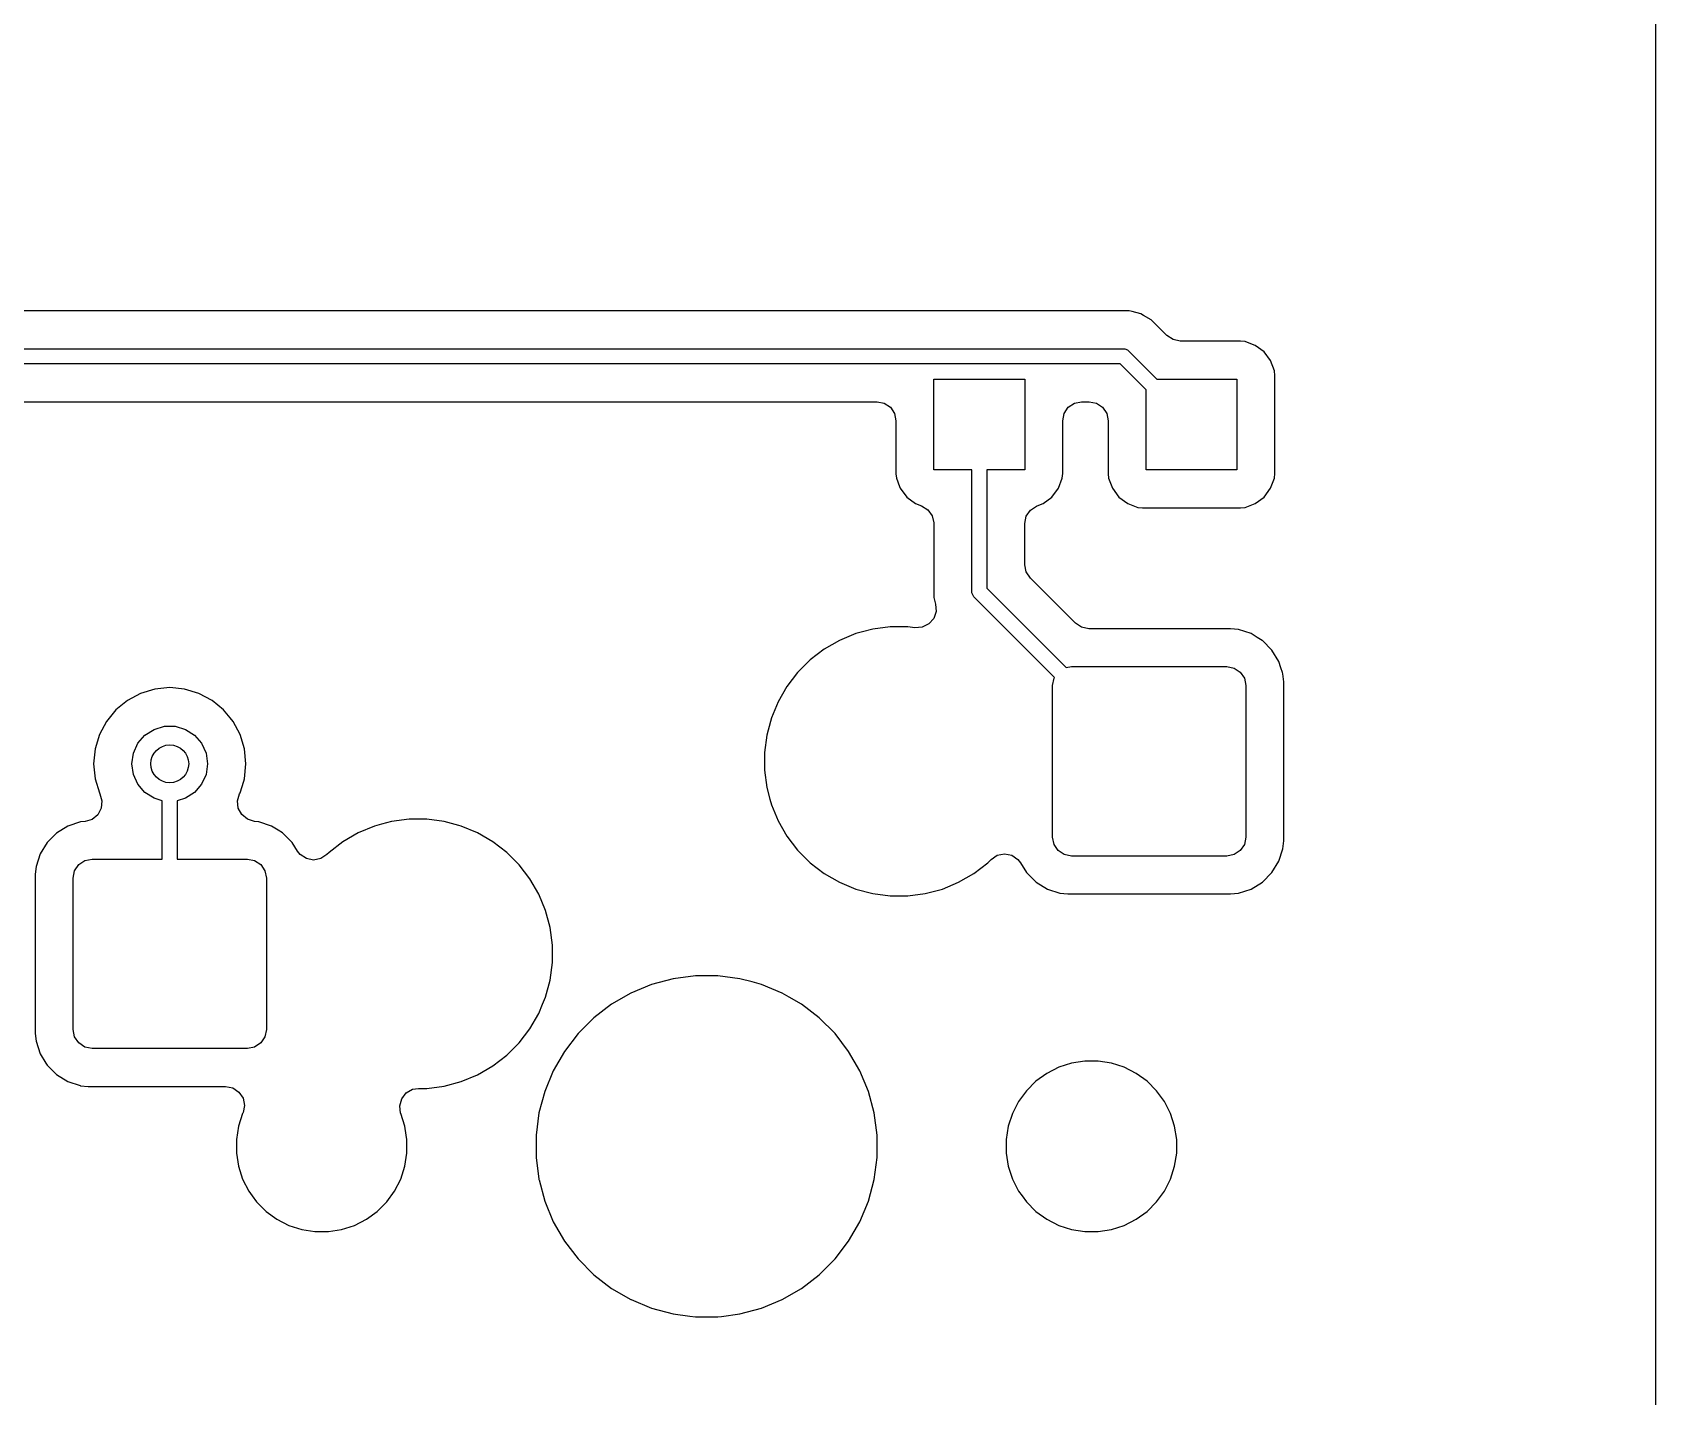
# Model space of a CAD drawing. Extents: x 17 to 170, y -181 to -32.
# Drawn here: x 147.69 to 169.11, y -132.83 to -114.83 of the extents above; entities that cross this region are included whole.
import ezdxf

# ---------------------------------------------------------------- set-up
doc = ezdxf.new("R2010")
doc.units = 0
doc.layers.add('BLACK', color=7, linetype='CONTINUOUS')

msp = doc.modelspace()

# ---------------------------------------------------------------- linework, layer by layer
at = {"layer": 'BLACK', "linetype": 'CONTINUOUS'}
for p, q in [((169.1145, -71.508899), (169.1145, -178.6411)), ((161.995666, -118.4995), (144.760939, -118.4995)), ((161.995682, -118.499499), (161.995666, -118.4995)), ((162.010943, -118.499499), (161.995682, -118.499499)), ((162.169057, -118.499499), (162.010943, -118.499499)), ((162.207552, -118.509814), (162.169057, -118.499499)), ((162.321784, -118.540422), (162.207552, -118.509814)), ((162.321787, -118.540424), (162.321784, -118.540422)), ((162.354825, -118.559498), (162.321787, -118.540424)), ((162.354827, -118.5595), (162.354825, -118.559498)), ((162.458716, -118.61948), (162.354827, -118.5595)), ((162.57052, -118.731284), (162.458716, -118.61948)), ((162.570521, -118.731286), (162.57052, -118.731284)), ((162.665805, -118.82657), (162.570521, -118.731286)), ((162.746587, -118.880546), (162.665805, -118.82657)), ((162.841875, -118.8995), (162.746587, -118.880546)), ((144.84, -119), (162.09, -119)), ((162.09, -119), (162.109509, -119.001921)), ((162.109509, -119.001921), (162.145557, -119.016853)), ((162.145557, -119.016853), (162.160711, -119.029289)), ((162.160711, -119.029289), (162.531422, -119.4)), ((163.637873, -118.8995), (162.841875, -118.8995)), ((163.637876, -118.8995), (163.637873, -118.8995)), ((163.697481, -118.905908), (163.637876, -118.8995)), ((163.752117, -118.926286), (163.697481, -118.905908)), ((163.832331, -118.956204), (163.752117, -118.926286)), ((163.947546, -119.042454), (163.832331, -118.956204)), ((164.033796, -119.157669), (163.947546, -119.042454)), ((162.048578, -119.2), (144.881422, -119.2)), ((162.39, -119.541422), (162.048578, -119.2)), ((164.084091, -119.292517), (164.033796, -119.157669)), ((164.090499, -119.352128), (164.084091, -119.292517)), ((159.59, -120.6), (159.59, -119.4)), ((159.59, -119.4), (160.79, -119.4)), ((160.79, -119.4), (160.79, -120.6)), ((162.531422, -119.4), (163.59, -119.4)), ((163.59, -119.4), (163.59, -120.6)), ((164.0905, -120.647873), (164.090499, -119.352128)), ((145.289499, -119.7005), (158.8405, -119.7005)), ((158.8405, -119.7005), (158.935788, -119.719454)), ((158.935788, -119.719454), (159.01657, -119.77343)), ((161.363429, -119.773431), (161.44421, -119.719454)), ((161.44421, -119.719454), (161.539499, -119.7005)), ((161.539499, -119.7005), (161.6405, -119.7005)), ((161.6405, -119.7005), (161.735788, -119.719454)), ((161.735788, -119.719454), (161.81657, -119.77343)), ((162.39, -120.6), (162.39, -119.541422)), ((159.01657, -119.77343), (159.070546, -119.854212)), ((159.070546, -119.854212), (159.0895, -119.9495)), ((159.0895, -119.9495), (159.0895, -120.647865)), ((161.290499, -119.949498), (161.309453, -119.854212)), ((161.2905, -120.647873), (161.290499, -119.949498)), ((161.309453, -119.854212), (161.363429, -119.773431)), ((161.81657, -119.77343), (161.870546, -119.854212)), ((161.870546, -119.854212), (161.8895, -119.9495)), ((161.8895, -119.9495), (161.8895, -120.647865)), ((160.09, -120.6), (159.59, -120.6)), ((160.09, -122.203), (160.09, -120.6)), ((160.79, -120.6), (160.29, -120.6)), ((160.29, -120.6), (160.29, -122.161578)), ((163.59, -120.6), (162.39, -120.6)), ((159.0895, -120.647865), (159.0895, -120.647868)), ((159.0895, -120.647868), (159.089501, -120.647872)), ((159.089501, -120.647872), (159.090019, -120.652688)), ((159.090019, -120.652688), (159.095908, -120.70748)), ((159.095908, -120.70748), (159.095909, -120.707484)), ((159.095909, -120.707484), (159.136462, -120.816211)), ((159.136462, -120.816211), (159.146204, -120.842331)), ((161.233796, -120.842331), (161.284091, -120.707483)), ((161.284091, -120.707483), (161.2905, -120.647873)), ((161.8895, -120.647865), (161.8895, -120.647868)), ((161.8895, -120.647868), (161.889501, -120.647872)), ((161.889501, -120.647872), (161.890019, -120.652688)), ((161.890019, -120.652688), (161.895908, -120.70748)), ((161.895908, -120.70748), (161.895909, -120.707484)), ((161.895909, -120.707484), (161.936462, -120.816211)), ((161.936462, -120.816211), (161.946204, -120.842331)), ((164.033796, -120.842331), (164.084091, -120.707483)), ((164.084091, -120.707483), (164.0905, -120.647873)), ((159.146204, -120.842331), (159.232454, -120.957546)), ((159.232454, -120.957546), (159.347669, -121.043796)), ((161.032331, -121.043796), (161.147546, -120.957546)), ((161.147546, -120.957546), (161.233796, -120.842331)), ((161.946204, -120.842331), (162.032454, -120.957546)), ((162.032454, -120.957546), (162.147669, -121.043796)), ((163.832331, -121.043796), (163.947546, -120.957546)), ((163.947546, -120.957546), (164.033796, -120.842331)), ((159.347669, -121.043796), (159.427517, -121.073577)), ((159.427517, -121.073577), (159.510171, -121.124634)), ((159.510171, -121.124634), (159.566997, -121.203437)), ((159.566997, -121.203437), (159.589341, -121.297987)), ((160.7905, -121.306877), (160.809454, -121.211589)), ((160.809454, -121.211589), (160.86343, -121.130807)), ((160.86343, -121.130807), (160.944212, -121.076831)), ((160.944212, -121.076831), (160.952455, -121.073587)), ((160.952455, -121.073587), (161.032331, -121.043796)), ((162.147669, -121.043796), (162.282517, -121.094091)), ((162.282517, -121.094091), (162.342127, -121.1005)), ((162.342127, -121.1005), (163.637872, -121.100499)), ((163.637872, -121.100499), (163.697483, -121.094091)), ((163.697483, -121.094091), (163.832331, -121.043796)), ((159.589341, -121.297987), (159.5895, -121.306877)), ((159.5895, -121.306877), (159.5895, -122.108665)), ((160.7905, -121.851125), (160.7905, -121.306877)), ((160.809454, -121.946413), (160.7905, -121.851125)), ((160.86343, -122.027195), (160.809454, -121.946413)), ((161.457805, -122.62157), (160.86343, -122.027195)), ((159.5895, -122.108665), (159.589499, -122.108683)), ((159.589499, -122.108683), (159.589499, -122.123943)), ((159.589499, -122.123943), (159.589499, -122.282057)), ((159.589499, -122.282057), (159.604233, -122.337043)), ((160.091921, -122.222509), (160.09, -122.203)), ((160.106853, -122.258557), (160.091921, -122.222509)), ((160.119289, -122.273711), (160.106853, -122.258557)), ((161.183591, -123.338013), (160.119289, -122.273711)), ((160.29, -122.161578), (161.337288, -123.208866)), ((159.619561, -122.467483), (159.588331, -122.559482)), ((159.604233, -122.337043), (159.613207, -122.370536)), ((159.613207, -122.370536), (159.619561, -122.467483)), ((158.648832, -122.735795), (158.558051, -122.76012)), ((158.782874, -122.699879), (158.648832, -122.735795)), ((158.782878, -122.699878), (158.782874, -122.699879)), ((158.78288, -122.699878), (158.782878, -122.699878)), ((159.013628, -122.6695), (158.78288, -122.699878)), ((159.246372, -122.6695), (159.013628, -122.6695)), ((159.246373, -122.6695), (159.246372, -122.6695)), ((159.340191, -122.681851), (159.246373, -122.6695)), ((159.437136, -122.675497), (159.340191, -122.681851)), ((159.524272, -122.632527), (159.437136, -122.675497)), ((159.588331, -122.559482), (159.524272, -122.632527)), ((161.538587, -122.675546), (161.457805, -122.62157)), ((161.633875, -122.6945), (161.538587, -122.675546)), ((163.507009, -122.6945), (161.633875, -122.6945)), ((163.507011, -122.6945), (163.507009, -122.6945)), ((163.558403, -122.69975), (163.507011, -122.6945)), ((163.609797, -122.705001), (163.558403, -122.69975)), ((163.609798, -122.705001), (163.609797, -122.705001)), ((163.609802, -122.705002), (163.609798, -122.705001)), ((163.776332, -122.760184), (163.609802, -122.705002)), ((158.343032, -122.849184), (158.141467, -122.965558)), ((158.343041, -122.849179), (158.343032, -122.849184)), ((158.558051, -122.76012), (158.343041, -122.849179)), ((163.776332, -122.760185), (163.77633, -122.760184)), ((163.77633, -122.760184), (163.776332, -122.760184)), ((163.776334, -122.760186), (163.776332, -122.760185)), ((163.855066, -122.808748), (163.776334, -122.760186)), ((163.920615, -122.849179), (163.855066, -122.808748)), ((163.925656, -122.852288), (163.920615, -122.849179)), ((164.049712, -122.976344), (163.925656, -122.852288)), ((157.956815, -123.107247), (157.792247, -123.271815)), ((157.956819, -123.107244), (157.956815, -123.107247)), ((158.141467, -122.965558), (157.956819, -123.107244)), ((164.141814, -123.125666), (164.049712, -122.976344)), ((164.169653, -123.20968), (164.141814, -123.125666)), ((157.792244, -123.271819), (157.650558, -123.456467)), ((157.792247, -123.271815), (157.792244, -123.271819)), ((161.157, -123.445), (161.17603, -123.349329)), ((161.17603, -123.349329), (161.183591, -123.338013)), ((161.337288, -123.208866), (161.407, -123.195)), ((161.407, -123.195), (163.457, -123.195)), ((163.457, -123.195), (163.552671, -123.21403)), ((163.552671, -123.21403), (163.633777, -123.268223)), ((163.633777, -123.268223), (163.68797, -123.349329)), ((163.68797, -123.349329), (163.707, -123.445)), ((164.190244, -123.271819), (164.169653, -123.20968)), ((164.196999, -123.292203), (164.190244, -123.271819)), ((164.207499, -123.394992), (164.196999, -123.292203)), ((149.120266, -123.548732), (148.946463, -123.641632)), ((149.120274, -123.548729), (149.120266, -123.548732)), ((149.308868, -123.491519), (149.120274, -123.548729)), ((149.505, -123.472203), (149.308868, -123.491519)), ((149.701131, -123.491519), (149.505, -123.472203)), ((149.889725, -123.548729), (149.701131, -123.491519)), ((149.889733, -123.548732), (149.889725, -123.548729)), ((150.063536, -123.641632), (149.889733, -123.548732)), ((157.650558, -123.456467), (157.534184, -123.658032)), ((161.157, -125.445), (161.157, -123.445)), ((163.707, -123.445), (163.707, -125.445)), ((164.2075, -125.495009), (164.207499, -123.394992)), ((148.794114, -123.766664), (148.669088, -123.919007)), ((148.79412, -123.766658), (148.794114, -123.766664)), ((148.946463, -123.641632), (148.79412, -123.766658)), ((150.063539, -123.641634), (150.063536, -123.641632)), ((150.215883, -123.766661), (150.063538, -123.641634)), ((150.063538, -123.641634), (150.063539, -123.641634)), ((150.303195, -123.873051), (150.215883, -123.766661)), ((157.534179, -123.658041), (157.44512, -123.873051)), ((157.534184, -123.658032), (157.534179, -123.658041)), ((148.669088, -123.919007), (148.576188, -124.09281)), ((149.17757, -124.099669), (149.297292, -124.022728)), ((149.297292, -124.022728), (149.433843, -123.982633)), ((149.433843, -123.982633), (149.576157, -123.982633)), ((149.576157, -123.982633), (149.712708, -124.022728)), ((149.712708, -124.022728), (149.83243, -124.099669)), ((150.340911, -123.919007), (150.303195, -123.873051)), ((150.433811, -124.09281), (150.340911, -123.919007)), ((157.432807, -123.919006), (157.384879, -124.097874)), ((157.44512, -123.873051), (157.432807, -123.919006)), ((148.576185, -124.092818), (148.518975, -124.281412)), ((148.576188, -124.09281), (148.576185, -124.092818)), ((149.025254, -124.336678), (149.084373, -124.207224)), ((149.084373, -124.207224), (149.17757, -124.099669)), ((149.83243, -124.099669), (149.925627, -124.207224)), ((149.925627, -124.207224), (149.984746, -124.336678)), ((150.433812, -124.092814), (150.433811, -124.09281)), ((150.433814, -124.092817), (150.433812, -124.092814)), ((150.491024, -124.281412), (150.433814, -124.092817)), ((157.384879, -124.097874), (157.3545, -124.328628)), ((148.518975, -124.281412), (148.499659, -124.477544)), ((149.005, -124.477544), (149.025254, -124.336678)), ((149.984746, -124.336678), (150.005, -124.477544)), ((150.510341, -124.477544), (150.491024, -124.281412)), ((157.3545, -124.328628), (157.3545, -124.561372)), ((148.499659, -124.477544), (148.518975, -124.673675)), ((149.025254, -124.61841), (149.005, -124.477544)), ((149.084373, -124.747864), (149.025254, -124.61841)), ((149.984746, -124.61841), (149.925627, -124.747864)), ((150.005, -124.477544), (149.984746, -124.61841)), ((150.491024, -124.673676), (150.510341, -124.477544)), ((157.3545, -124.561372), (157.384879, -124.792126)), ((148.518975, -124.673675), (148.576185, -124.862269)), ((148.576185, -124.862269), (148.576188, -124.862276)), ((148.576188, -124.862276), (148.582294, -124.873699)), ((148.582294, -124.873699), (148.610498, -124.966671)), ((149.17757, -124.855419), (149.084373, -124.747864)), ((149.297292, -124.93236), (149.17757, -124.855419)), ((149.83243, -124.855419), (149.712708, -124.93236)), ((149.925627, -124.747864), (149.83243, -124.855419)), ((150.399593, -124.965769), (150.427708, -124.873694)), ((150.427708, -124.873694), (150.433815, -124.862269)), ((150.433815, -124.862269), (150.480634, -124.707927)), ((150.480634, -124.707927), (150.491024, -124.673676)), ((157.384879, -124.792126), (157.425935, -124.945347)), ((148.600976, -125.063358), (148.555178, -125.149041)), ((148.610498, -124.966671), (148.600976, -125.063358)), ((149.405, -124.963985), (149.297292, -124.93236)), ((149.405, -125.735), (149.405, -124.963985)), ((149.712708, -124.93236), (149.605, -124.963985)), ((149.605, -124.963985), (149.605, -125.735)), ((150.408763, -125.06249), (150.399593, -124.965769)), ((150.454249, -125.148339), (150.408763, -125.06249)), ((157.425935, -124.945347), (157.44512, -125.016948)), ((157.44512, -125.016948), (157.534179, -125.231958)), ((148.160667, -125.300185), (148.011346, -125.392286)), ((148.327198, -125.245001), (148.160667, -125.300185)), ((148.388004, -125.23879), (148.327198, -125.245001)), ((148.480077, -125.210676), (148.388004, -125.23879)), ((148.555178, -125.149041), (148.480077, -125.210676)), ((150.529126, -125.210247), (150.454249, -125.148339)), ((150.621994, -125.238788), (150.529126, -125.210247)), ((150.682787, -125.244999), (150.621994, -125.238788)), ((150.682802, -125.245002), (150.682787, -125.244999)), ((150.849332, -125.300184), (150.682802, -125.245002)), ((150.849332, -125.300185), (150.84933, -125.300184)), ((150.84933, -125.300184), (150.849332, -125.300184)), ((150.849334, -125.300186), (150.849332, -125.300185)), ((150.934856, -125.352936), (150.849334, -125.300186)), ((152.208051, -125.30012), (151.993041, -125.389179)), ((152.298832, -125.275795), (152.208051, -125.30012)), ((152.432874, -125.239879), (152.298832, -125.275795)), ((152.432878, -125.239878), (152.432874, -125.239879)), ((152.43288, -125.239878), (152.432878, -125.239878)), ((152.663628, -125.2095), (152.43288, -125.239878)), ((152.896372, -125.2095), (152.663628, -125.2095)), ((153.127119, -125.239878), (152.896372, -125.2095)), ((153.127126, -125.239879), (153.127119, -125.239878)), ((153.320271, -125.291632), (153.127126, -125.239879)), ((153.351948, -125.30012), (153.320271, -125.291632)), ((153.566958, -125.389179), (153.351948, -125.30012)), ((157.534179, -125.231958), (157.534184, -125.231967)), ((157.534184, -125.231967), (157.534185, -125.231969)), ((157.534185, -125.231969), (157.650558, -125.433532)), ((147.887286, -125.516346), (147.795184, -125.665668)), ((148.011346, -125.392286), (147.887286, -125.516346)), ((150.993615, -125.389179), (150.934856, -125.352936)), ((150.998656, -125.392288), (150.993615, -125.389179)), ((151.122712, -125.516344), (150.998656, -125.392288)), ((151.122713, -125.516346), (151.122712, -125.516344)), ((151.122714, -125.516347), (151.122713, -125.516346)), ((151.192012, -125.628698), (151.122714, -125.516347)), ((151.791467, -125.505558), (151.606819, -125.647244)), ((151.993032, -125.389184), (151.791467, -125.505558)), ((151.993041, -125.389179), (151.993032, -125.389184)), ((153.566967, -125.389184), (153.566958, -125.389179)), ((153.566969, -125.389185), (153.566967, -125.389184)), ((153.768532, -125.505558), (153.566969, -125.389185)), ((153.953181, -125.647244), (153.768532, -125.505558)), ((157.650558, -125.433532), (157.792244, -125.618181)), ((161.17603, -125.540671), (161.157, -125.445)), ((163.707, -125.445), (163.68797, -125.540671)), ((164.196999, -125.597797), (164.2075, -125.495009)), ((147.795184, -125.665668), (147.740002, -125.832197)), ((148.384329, -125.75403), (148.48, -125.735)), ((148.48, -125.735), (149.405, -125.735)), ((149.605, -125.735), (150.53, -125.735)), ((150.53, -125.735), (150.625671, -125.75403)), ((151.227869, -125.674048), (151.192012, -125.628698)), ((151.308649, -125.728026), (151.227869, -125.674048)), ((151.403937, -125.746981), (151.308649, -125.728026)), ((151.499226, -125.728028), (151.403937, -125.746981)), ((151.580008, -125.674053), (151.499226, -125.728028)), ((151.606805, -125.647256), (151.580008, -125.674053)), ((151.606819, -125.647244), (151.606805, -125.647256)), ((154.117756, -125.811819), (153.953181, -125.647244)), ((157.792244, -125.618181), (157.956819, -125.782756)), ((160.303181, -125.782756), (160.346686, -125.739251)), ((160.346686, -125.739251), (160.427466, -125.685274)), ((160.427466, -125.685274), (160.522754, -125.666319)), ((160.522754, -125.666319), (160.618043, -125.685272)), ((160.618043, -125.685272), (160.698825, -125.739248)), ((160.698825, -125.739248), (160.734685, -125.7846)), ((161.230223, -125.621777), (161.17603, -125.540671)), ((161.311329, -125.67597), (161.230223, -125.621777)), ((161.407, -125.695), (161.311329, -125.67597)), ((163.457, -125.695), (161.407, -125.695)), ((163.552671, -125.67597), (163.457, -125.695)), ((163.633777, -125.621777), (163.552671, -125.67597)), ((163.68797, -125.540671), (163.633777, -125.621777)), ((164.141814, -125.764334), (164.196999, -125.597797)), ((147.740001, -125.832204), (147.7295, -125.934988)), ((147.7295, -125.934988), (147.7295, -128.035006)), ((147.740002, -125.832197), (147.740001, -125.832204)), ((148.23, -125.985), (148.24903, -125.889329)), ((148.24903, -125.889329), (148.303223, -125.808223)), ((148.303223, -125.808223), (148.384329, -125.75403)), ((150.625671, -125.75403), (150.706777, -125.808223)), ((150.706777, -125.808223), (150.76097, -125.889329)), ((150.76097, -125.889329), (150.78, -125.985)), ((154.259442, -125.996468), (154.117756, -125.811819)), ((157.956819, -125.782756), (158.141468, -125.924442)), ((158.141468, -125.924442), (158.343031, -126.040815)), ((159.916969, -126.040815), (160.118532, -125.924442)), ((160.118532, -125.924442), (160.303181, -125.782756)), ((160.734685, -125.7846), (160.814285, -125.913652)), ((160.814285, -125.913652), (160.814286, -125.913653)), ((160.814286, -125.913653), (160.814288, -125.913656)), ((160.814288, -125.913656), (160.938344, -126.037712)), ((163.925656, -126.037712), (164.049712, -125.913656)), ((164.049712, -125.913656), (164.141814, -125.764334)), ((148.23, -127.985), (148.23, -125.985)), ((150.78, -125.985), (150.78, -127.985)), ((154.375815, -126.198031), (154.259442, -125.996468)), ((158.343031, -126.040815), (158.343034, -126.040816)), ((158.343034, -126.040816), (158.343041, -126.04082)), ((158.343041, -126.04082), (158.558051, -126.129879)), ((158.558051, -126.129879), (158.558055, -126.12988)), ((158.558055, -126.12988), (158.55806, -126.129882)), ((158.55806, -126.129882), (158.782874, -126.190121)), ((159.477126, -126.190121), (159.70194, -126.129882)), ((159.70194, -126.129882), (159.701945, -126.129879)), ((159.701945, -126.129879), (159.701948, -126.129879)), ((159.701948, -126.129879), (159.916958, -126.04082)), ((159.916958, -126.04082), (159.916961, -126.040818)), ((159.916961, -126.040818), (159.916969, -126.040815)), ((160.938344, -126.037712), (161.087666, -126.129814)), ((161.087666, -126.129814), (161.087669, -126.129815)), ((161.087669, -126.129815), (161.087667, -126.129815)), ((161.087667, -126.129815), (161.25131, -126.18404)), ((163.609797, -126.184999), (163.776334, -126.129814)), ((163.776334, -126.129814), (163.925656, -126.037712)), ((154.375815, -126.198032), (154.375815, -126.198031)), ((154.37582, -126.198041), (154.375815, -126.198032)), ((154.464879, -126.413051), (154.37582, -126.198041)), ((158.782874, -126.190121), (159.013628, -126.2205)), ((159.013628, -126.2205), (159.246372, -126.2205)), ((159.246372, -126.2205), (159.477126, -126.190121)), ((161.25131, -126.18404), (161.254203, -126.184999)), ((161.254203, -126.184999), (161.356991, -126.1955)), ((161.356991, -126.1955), (163.507008, -126.195499)), ((163.507008, -126.195499), (163.609797, -126.184999)), ((154.46488, -126.413055), (154.464879, -126.413051)), ((154.464882, -126.41306), (154.46488, -126.413055)), ((154.525121, -126.637874), (154.464882, -126.41306)), ((154.5555, -126.868628), (154.525121, -126.637874)), ((154.5555, -127.101372), (154.5555, -126.868628)), ((154.525121, -127.332126), (154.5555, -127.101372)), ((154.464882, -127.55694), (154.525121, -127.332126)), ((155.865049, -127.38936), (155.5925, -127.502253)), ((156.150011, -127.313006), (155.865049, -127.38936)), ((156.442493, -127.2745), (156.150011, -127.313006)), ((156.442494, -127.2745), (156.442493, -127.2745)), ((156.737506, -127.2745), (156.442494, -127.2745)), ((156.737507, -127.2745), (156.737506, -127.2745)), ((157.029989, -127.313006), (156.737507, -127.2745)), ((157.029993, -127.313007), (157.029988, -127.313006)), ((157.029988, -127.313006), (157.029989, -127.313006)), ((157.191555, -127.356297), (157.029993, -127.313007)), ((157.31495, -127.38936), (157.191555, -127.356297)), ((157.587499, -127.502253), (157.31495, -127.38936)), ((154.375815, -127.771969), (154.426435, -127.649762)), ((154.426435, -127.649762), (154.464879, -127.556948)), ((154.464879, -127.556945), (154.464882, -127.55694)), ((154.464879, -127.556948), (154.464879, -127.556945)), ((155.337005, -127.649762), (155.102963, -127.829349)), ((155.33701, -127.649759), (155.337005, -127.649762)), ((155.592496, -127.502255), (155.33701, -127.649759)), ((155.5925, -127.502253), (155.592496, -127.502255)), ((157.587503, -127.502255), (157.587499, -127.502253)), ((157.587505, -127.502256), (157.587503, -127.502255)), ((157.587507, -127.502257), (157.587505, -127.502256)), ((157.682221, -127.55694), (157.587507, -127.502257)), ((157.842989, -127.649759), (157.682221, -127.55694)), ((157.842994, -127.649762), (157.842989, -127.649759)), ((158.077036, -127.829349), (157.842994, -127.649762)), ((154.259442, -127.973532), (154.375815, -127.771969)), ((155.102963, -127.829349), (154.894349, -128.037963)), ((158.077037, -127.82935), (158.077036, -127.829349)), ((158.077042, -127.829354), (158.077037, -127.82935)), ((158.285646, -128.037958), (158.077042, -127.829354)), ((147.7295, -128.035006), (147.740001, -128.1378)), ((148.24903, -128.080671), (148.23, -127.985)), ((148.303223, -128.161777), (148.24903, -128.080671)), ((150.76097, -128.080671), (150.706777, -128.161777)), ((150.78, -127.985), (150.76097, -128.080671)), ((154.117756, -128.158181), (154.259442, -127.973532)), ((154.894349, -128.037963), (154.714762, -128.272005)), ((158.465238, -128.272006), (158.285646, -128.037958)), ((147.740001, -128.1378), (147.795185, -128.304332)), ((147.795185, -128.304332), (147.870978, -128.427214)), ((148.384329, -128.21597), (148.303223, -128.161777)), ((148.48, -128.235), (148.384329, -128.21597)), ((150.53, -128.235), (148.48, -128.235)), ((150.625671, -128.21597), (150.53, -128.235)), ((150.706777, -128.161777), (150.625671, -128.21597)), ((153.953181, -128.322756), (154.117756, -128.158181)), ((154.714759, -128.27201), (154.567255, -128.527496)), ((154.714762, -128.272005), (154.714759, -128.27201)), ((158.612743, -128.527493), (158.465238, -128.272006)), ((147.870978, -128.427214), (147.887288, -128.453656)), ((147.887288, -128.453656), (148.011344, -128.577712)), ((153.566969, -128.580815), (153.768532, -128.464442)), ((153.768532, -128.464442), (153.953181, -128.322756)), ((154.567253, -128.5275), (154.45436, -128.800049)), ((154.567255, -128.527496), (154.567253, -128.5275)), ((158.725639, -128.800048), (158.612743, -128.527493)), ((161.237947, -128.481963), (161.08011, -128.562385)), ((161.237956, -128.481959), (161.237947, -128.481963)), ((161.237958, -128.481958), (161.237956, -128.481958)), ((161.237956, -128.481958), (161.237956, -128.481959)), ((161.406445, -128.427214), (161.237958, -128.481958)), ((161.406448, -128.427213), (161.406445, -128.427214)), ((161.40645, -128.427213), (161.406448, -128.427213)), ((161.406456, -128.427211), (161.40645, -128.427213)), ((161.581411, -128.3995), (161.406456, -128.427211)), ((161.581421, -128.3995), (161.581411, -128.3995)), ((161.758579, -128.3995), (161.581421, -128.3995)), ((161.758588, -128.3995), (161.758579, -128.3995)), ((161.933543, -128.427211), (161.758588, -128.3995)), ((161.933549, -128.427213), (161.933543, -128.427211)), ((161.933555, -128.427214), (161.933549, -128.427213)), ((162.102042, -128.481958), (161.933555, -128.427214)), ((162.10205, -128.481962), (162.102042, -128.481958)), ((162.102052, -128.481963), (162.10205, -128.481962)), ((162.259889, -128.562385), (162.102052, -128.481963)), ((148.011344, -128.577712), (148.160666, -128.669814)), ((148.160666, -128.669814), (148.160669, -128.669815)), ((148.160669, -128.669815), (148.160667, -128.669815)), ((148.160667, -128.669815), (148.32431, -128.72404)), ((148.32431, -128.72404), (148.327203, -128.724999)), ((148.327203, -128.724999), (148.429991, -128.7355)), ((148.429991, -128.7355), (150.242761, -128.735499)), ((150.242761, -128.735499), (150.338049, -128.754453)), ((152.896372, -128.7605), (153.127126, -128.730121)), ((153.127126, -128.730121), (153.35194, -128.669882)), ((153.35194, -128.669882), (153.351945, -128.669879)), ((153.351945, -128.669879), (153.351948, -128.669879)), ((153.351948, -128.669879), (153.566958, -128.58082)), ((153.566958, -128.58082), (153.566961, -128.580818)), ((153.566961, -128.580818), (153.566969, -128.580815)), ((160.936789, -128.666514), (160.811514, -128.791789)), ((161.08011, -128.562385), (160.936789, -128.666514)), ((162.40321, -128.666514), (162.259889, -128.562385)), ((162.403214, -128.666517), (162.40321, -128.666514)), ((162.528483, -128.791786), (162.403214, -128.666517)), ((150.338049, -128.754453), (150.41883, -128.808429)), ((150.41883, -128.808429), (150.472807, -128.889211)), ((150.472807, -128.889211), (150.491761, -128.984499)), ((152.539507, -128.989962), (152.565879, -128.896455)), ((152.565879, -128.896455), (152.626028, -128.820158)), ((152.626028, -128.820158), (152.710795, -128.772686)), ((152.710795, -128.772686), (152.787739, -128.7605)), ((152.787739, -128.7605), (152.896372, -128.7605)), ((154.45436, -128.800049), (154.378006, -129.085011)), ((158.801993, -129.085007), (158.725639, -128.800048)), ((160.707385, -128.93511), (160.626963, -129.092947)), ((160.811514, -128.791789), (160.707385, -128.93511)), ((162.632614, -128.93511), (162.528483, -128.791786)), ((162.713042, -129.092958), (162.632614, -128.93511)), ((150.466958, -129.092958), (150.412214, -129.261445)), ((150.468935, -129.088185), (150.466958, -129.092956)), ((150.466958, -129.092956), (150.466958, -129.092958)), ((150.472807, -129.079787), (150.468935, -129.088185)), ((150.491761, -128.984499), (150.472807, -129.079787)), ((152.550925, -129.086444), (152.539507, -128.989962)), ((152.55304, -129.092955), (152.550925, -129.086444)), ((152.553042, -129.092958), (152.55304, -129.092955)), ((152.607786, -129.261445), (152.553042, -129.092958)), ((154.378006, -129.085011), (154.3395, -129.377493)), ((158.8405, -129.377494), (158.801993, -129.085007)), ((160.626958, -129.092958), (160.572214, -129.261445)), ((160.626963, -129.092947), (160.626958, -129.092956)), ((160.626958, -129.092956), (160.626958, -129.092958)), ((162.767786, -129.261445), (162.713042, -129.092958)), ((150.412211, -129.261456), (150.3845, -129.436411)), ((150.412213, -129.26145), (150.412211, -129.261456)), ((150.412214, -129.261445), (150.412213, -129.261448)), ((150.412213, -129.261448), (150.412213, -129.26145)), ((152.607787, -129.261454), (152.607786, -129.261445)), ((152.607788, -129.261456), (152.607787, -129.261454)), ((152.626167, -129.377493), (152.607788, -129.261456)), ((152.635499, -129.436411), (152.626167, -129.377493)), ((154.3395, -129.377493), (154.3395, -129.672506)), ((158.8405, -129.436411), (158.8405, -129.377494)), ((160.572211, -129.261456), (160.5445, -129.436411)), ((160.572213, -129.26145), (160.572211, -129.261456)), ((160.572214, -129.261445), (160.572213, -129.261448)), ((160.572213, -129.261448), (160.572213, -129.26145)), ((162.767787, -129.261454), (162.767786, -129.261445)), ((162.767788, -129.261456), (162.767787, -129.261454)), ((162.795499, -129.436411), (162.767788, -129.261456)), ((150.3845, -129.436411), (150.3845, -129.613588)), ((152.635499, -129.436418), (152.635499, -129.436411)), ((152.6355, -129.436421), (152.635499, -129.436418)), ((152.6355, -129.613579), (152.6355, -129.436421)), ((158.8405, -129.672506), (158.8405, -129.436411)), ((160.5445, -129.436411), (160.5445, -129.613588)), ((162.795499, -129.436418), (162.795499, -129.436411)), ((162.7955, -129.436421), (162.795499, -129.436418)), ((162.7955, -129.613579), (162.7955, -129.436421)), ((150.3845, -129.613588), (150.412211, -129.788543)), ((150.412211, -129.788543), (150.412213, -129.788549)), ((150.412213, -129.788549), (150.412214, -129.788555)), ((150.412214, -129.788555), (150.466958, -129.957042)), ((152.553042, -129.957042), (152.607786, -129.788555)), ((152.607786, -129.788555), (152.6355, -129.613579)), ((154.3395, -129.672506), (154.376961, -129.957052)), ((158.801993, -129.964993), (158.8405, -129.672506)), ((160.5445, -129.613588), (160.572211, -129.788543)), ((160.572211, -129.788543), (160.572213, -129.788549)), ((160.572213, -129.788549), (160.572214, -129.788555)), ((160.572214, -129.788555), (160.626958, -129.957042)), ((162.713042, -129.957042), (162.767786, -129.788555)), ((162.767786, -129.788555), (162.7955, -129.613579)), ((150.466958, -129.957042), (150.466959, -129.957043)), ((150.466959, -129.957043), (150.466963, -129.957052)), ((150.466963, -129.957052), (150.547385, -130.114889)), ((152.472614, -130.11489), (152.553042, -129.957042)), ((154.376961, -129.957052), (154.378007, -129.964993)), ((154.378007, -129.964993), (154.378397, -129.966447)), ((154.378397, -129.966447), (154.45436, -130.24995)), ((158.725639, -130.249952), (158.801993, -129.964993)), ((160.626958, -129.957042), (160.626959, -129.957043)), ((160.626959, -129.957043), (160.626963, -129.957052)), ((160.626963, -129.957052), (160.707385, -130.114889)), ((162.632614, -130.11489), (162.713042, -129.957042)), ((150.547385, -130.114889), (150.594278, -130.179431)), ((150.594278, -130.179431), (150.651517, -130.258214)), ((152.368483, -130.258214), (152.472614, -130.11489)), ((160.707385, -130.114889), (160.754278, -130.179431)), ((160.754278, -130.179431), (160.811517, -130.258214)), ((162.528483, -130.258214), (162.632614, -130.11489)), ((150.651517, -130.258214), (150.776786, -130.383483)), ((150.776786, -130.383483), (150.92011, -130.487614)), ((152.09989, -130.487614), (152.243214, -130.383483)), ((152.243214, -130.383483), (152.368483, -130.258214)), ((154.45436, -130.24995), (154.567253, -130.522499)), ((158.612743, -130.522507), (158.725639, -130.249952)), ((160.811517, -130.258214), (160.936786, -130.383483)), ((160.936786, -130.383483), (161.08011, -130.487614)), ((162.25989, -130.487614), (162.403214, -130.383483)), ((162.403214, -130.383483), (162.528483, -130.258214)), ((150.92011, -130.487614), (151.077958, -130.568042)), ((151.077958, -130.568042), (151.246445, -130.622786)), ((151.246445, -130.622786), (151.246454, -130.622787)), ((151.246454, -130.622787), (151.246456, -130.622788)), ((151.246456, -130.622788), (151.421411, -130.650499)), ((151.421411, -130.650499), (151.421418, -130.650499)), ((151.421418, -130.650499), (151.421421, -130.6505)), ((151.421421, -130.6505), (151.421424, -130.6505)), ((151.421424, -130.6505), (151.598576, -130.6505)), ((151.598576, -130.6505), (151.598579, -130.6505)), ((151.598579, -130.6505), (151.598582, -130.650499)), ((151.598582, -130.650499), (151.598588, -130.650499)), ((151.598588, -130.650499), (151.773543, -130.622788)), ((151.773543, -130.622787), (151.773555, -130.622786)), ((151.773543, -130.622788), (151.773543, -130.622787)), ((151.773555, -130.622786), (151.942042, -130.568042)), ((151.942042, -130.568042), (152.09989, -130.487614)), ((154.567253, -130.522499), (154.567255, -130.522503)), ((154.567255, -130.522503), (154.567257, -130.522507)), ((154.567257, -130.522507), (154.714762, -130.777994)), ((158.465238, -130.777994), (158.612743, -130.522507)), ((161.08011, -130.487614), (161.237958, -130.568042)), ((161.237958, -130.568042), (161.406445, -130.622786)), ((161.406445, -130.622786), (161.406454, -130.622787)), ((161.406454, -130.622787), (161.406456, -130.622788)), ((161.406456, -130.622788), (161.581411, -130.650499)), ((161.581411, -130.650499), (161.581418, -130.650499)), ((161.581418, -130.650499), (161.581421, -130.6505)), ((161.581421, -130.6505), (161.581424, -130.6505)), ((161.581424, -130.6505), (161.758576, -130.6505)), ((161.758576, -130.6505), (161.758579, -130.6505)), ((161.758579, -130.6505), (161.758582, -130.650499)), ((161.758582, -130.650499), (161.758588, -130.650499)), ((161.758588, -130.650499), (161.933543, -130.622788)), ((161.933543, -130.622787), (161.933555, -130.622786)), ((161.933543, -130.622788), (161.933543, -130.622787)), ((161.933555, -130.622786), (162.102042, -130.568042)), ((162.102042, -130.568042), (162.25989, -130.487614)), ((154.714762, -130.777994), (154.894354, -131.012042)), ((158.285646, -131.012042), (158.465238, -130.777994)), ((154.894354, -131.012042), (155.102958, -131.220646)), ((158.077042, -131.220646), (158.285646, -131.012042)), ((155.102958, -131.220646), (155.337006, -131.400238)), ((157.842994, -131.400238), (158.077042, -131.220646)), ((155.337006, -131.400238), (155.592493, -131.547743)), ((157.587507, -131.547743), (157.842994, -131.400238)), ((155.592493, -131.547743), (155.592498, -131.547745)), ((155.592498, -131.547745), (155.5925, -131.547746)), ((155.5925, -131.547746), (155.593362, -131.548103)), ((155.593362, -131.548103), (155.865048, -131.660639)), ((155.865048, -131.660639), (156.150007, -131.736993)), ((156.150007, -131.736993), (156.369372, -131.765873)), ((156.786253, -131.769082), (157.029993, -131.736993)), ((157.029993, -131.736993), (157.314952, -131.660639)), ((157.314952, -131.660639), (157.587507, -131.547743)), ((156.369372, -131.765873), (156.442493, -131.7755)), ((156.442493, -131.7755), (156.442494, -131.7755)), ((156.442494, -131.7755), (156.737507, -131.7755)), ((156.737507, -131.7755), (156.786253, -131.769082))]:
    msp.add_line(p, q, dxfattribs=at)
at = {"layer": 'BLACK'}
msp.add_circle((149.505, -124.477544), 0.25, dxfattribs=at)

doc.saveas('drawing.dxf')
